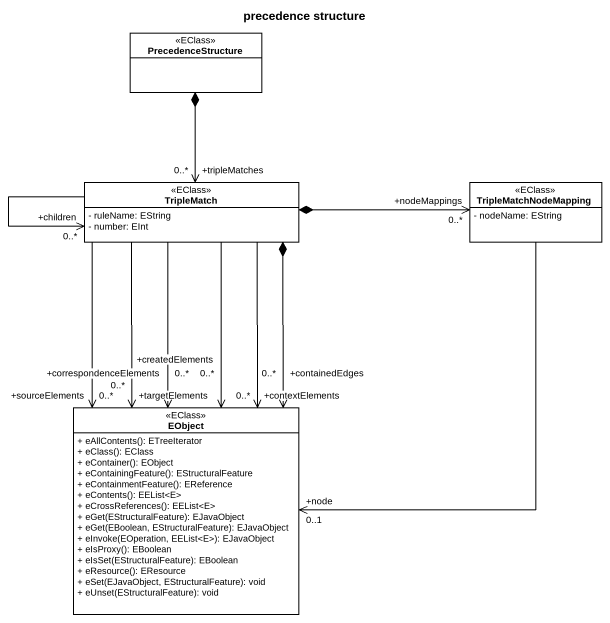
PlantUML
@startuml
title precedence structure
hide circle
hide empty members
skinparam classAttributeIconSize 0
class PrecedenceStructure <<EClass>>
class TripleMatch <<EClass>> {
  - ruleName: EString
  - number: EInt
}
class TripleMatchNodeMapping <<EClass>> {
  - nodeName: EString
}
class EObject <<EClass>> {
  + eAllContents(): ETreeIterator
  + eClass(): EClass
  + eContainer(): EObject
  + eContainingFeature(): EStructuralFeature
  + eContainmentFeature(): EReference
  + eContents(): EEList<E>
  + eCrossReferences(): EEList<E>
  + eGet(EStructuralFeature): EJavaObject
  + eGet(EBoolean, EStructuralFeature): EJavaObject
  + eInvoke(EOperation, EEList<E>): EJavaObject
  + eIsProxy(): EBoolean
  + eIsSet(EStructuralFeature): EBoolean
  + eResource(): EResource
  + eSet(EJavaObject, EStructuralFeature): void
  + eUnset(EStructuralFeature): void
}
PrecedenceStructure *--> "+tripleMatches\n0..*" TripleMatch
TripleMatch --> "+children\n0..*" TripleMatch
TripleMatch *-right-> "+nodeMappings\n0..*" TripleMatchNodeMapping
TripleMatch --> "+sourceElements\n0..*" EObject
TripleMatch --> "+contextElements\n0..*" EObject
TripleMatch *--> "+containedEdges\n0..*" EObject
TripleMatch --> "+targetElements\n0..*" EObject
TripleMatch --> "+correspondenceElements\n0..*" EObject
TripleMatch --> "+createdElements\n0..*" EObject
TripleMatchNodeMapping --> "+node\n0..1" EObject
@enduml
